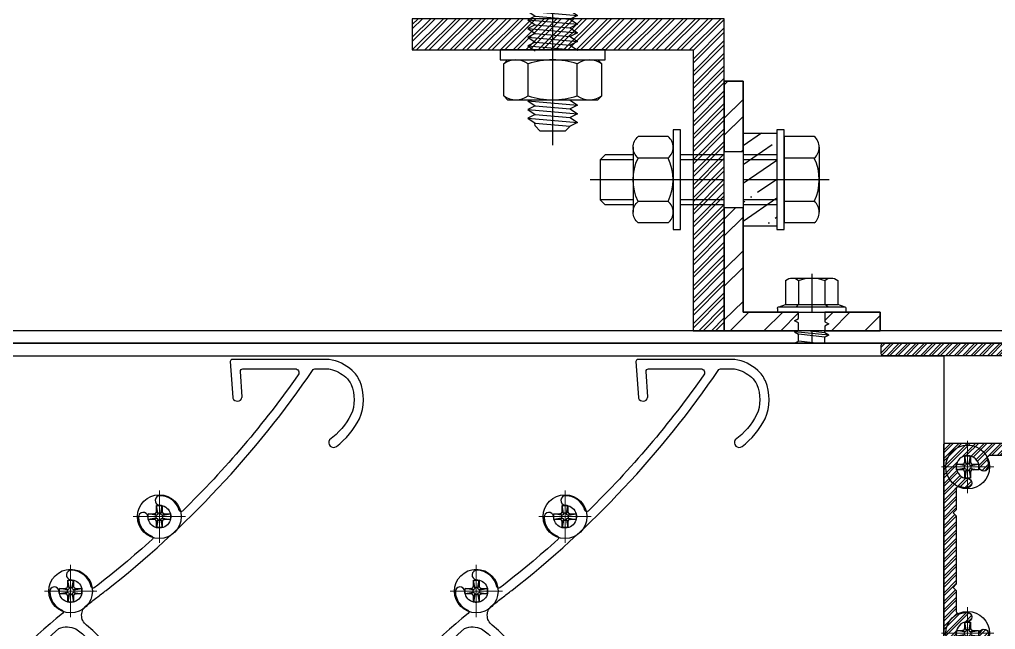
# Model space of a CAD drawing. Header units: millimetres. Extents: x 2519235 to 7246330, y 25937 to 201821.
# Drawn here: x 2752456.1 to 2752612.5, y 133139.3 to 133237.1 of the extents above; entities that cross this region are included whole.
import ezdxf

# ---------------------------------------------------------------- set-up
doc = ezdxf.new("R2010")
doc.units = ezdxf.units.MM
doc.set_wipeout_variables(frame=1)
doc.linetypes.add('CENTER', pattern=[50.800000000000004, 31.75, -6.35, 6.35, -6.35])
doc.linetypes.add('HIDDEN', pattern=[0.375, 0.25, -0.125])
for name, color, linetype in [('000 - STRUCTURE_STEEL_ACCESORIES_MAIN_COLOR_2', 7, 'Continuous'), ('000 - STRUCTURE_STEEL_ACCESORIES_WIPEOUT_', 7, 'Continuous'), ('010 - ASPG_ACCESSORIES_HATCH_', 7, 'Continuous'), ('010 - ASPG_ACCESSORIES_MAIN_COLOR_1', 7, 'Continuous'), ('010 - ASPG_ACCESSORIES_SUB_COLOR_1', 7, 'Continuous'), ('010 - ASPG_ACCESSORIES_SUB_COLOR_2', 7, 'Continuous'), ('010 - ASPG_ACCESSORIES_SYMBOL_', 7, 'Continuous'), ('010 - ASPG_ACCESSORIES_WIPEOUT_', 7, 'Continuous'), ('010 - ASPG_EXTR_MAIN_COLOR_2', 7, 'Continuous'), ('010 - ASPG_FASTERN_DEF_SUB', 7, 'Continuous'), ('010 - ASPG_FASTERN_HIDDEN_', 7, 'Continuous'), ('010 - ASPG_FASTERN_MAIN_COLOR_1', 7, 'Continuous'), ('010 - ASPG_FASTERN_SUB_COLOR_2', 7, 'Continuous'), ('010 - ASPG_FRAMING_CUT_COLOR_4', 7, 'Continuous'), ('010 - ASPG_FRAMING_HATCH_', 7, 'Continuous'), ('010 - ASPG_FRAMING_MAIN_COLOR_2', 7, 'Continuous'), ('010 - ASPG_FRAMING_SUB_COLOR_2', 7, 'Continuous'), ('010 - ASPG_FRAMING_WIPEOUT_', 7, 'Continuous'), ('BOLT & SCREW', 7, 'Continuous')]:
    doc.layers.add(name, color=color, linetype=linetype)
doc.layers.add('12-GRID', color=7, linetype='CENTER', lineweight=13)
pattern_1 = [(45, (68845973.91123614, -106253.6340706302), (-4.041115254481119, 4.041115254481119), []), (45, (68845976.60531414, -106253.6340706302), (-4.041115254481119, 4.041115254481119), [])]

# ---------------------------------------------------------------- blocks, each defined once
blk = doc.blocks.new('*U2952')
at = {"layer": '12-GRID', "color": 7, "linetype": 'CENTER'}
for p, q in [((5.684341886080801e-14, -6.200000000000029), (5.684341886080801e-14, 2.200000000000029)), ((-4.199999999999973, -2), (4.200000000000085, -2))]:
    blk.add_line(p, q, dxfattribs=at)
at = {"layer": 'BOLT & SCREW', "color": 7}
for p, q in [((-0.553537628269381, -1.771128018217196), (-1.767499999999847, -1.558125000000442)), ((-0.4577439635652332, -1.771128018217196), (-0.8837500000000146, -1.558125000000442)), ((-0.2288719817826677, -1.446462371730204), (-0.4418749999998197, -0.2325000000002947)), ((-0.2288719817826677, -1.542256036434869), (-0.4418749999998197, -1.116250000000048)), ((0.2288719817822642, -1.446462371730562), (0.4418749999996946, -0.2324999999999764)), ((0.2288719817822642, -1.542256036434869), (0.4418749999996946, -1.116250000000048)), ((0.4577439635647103, -1.771128018217196), (0.8837499999994917, -1.558125000000442)), ((0.5535376282692559, -1.771128018217196), (1.767500000000001, -1.558125000000124)), ((-0.553537628269381, -2.228871981782805), (-1.767500000000483, -2.441875000000354)), ((-0.4577439635652332, -2.228871981782805), (-0.8837500000000146, -2.441875000000354)), ((-0.2288719817826677, -2.457743963565131), (-0.4418749999998197, -2.883750000000271)), ((-0.2288719817821107, -2.553537628269438), (-0.4418749999998197, -3.767500000000023)), ((0.4418749999996946, -2.883750000000271), (0.2288719817829008, -2.457743963565131)), ((0.2288719817829008, -2.553537628269438), (0.4418749999999732, -3.767500000000023)), ((0.4577439635647103, -2.228871981782805), (0.8837500000001283, -2.441874999999877)), ((0.5535376282692559, -2.228871981782805), (1.767500000000001, -2.441874999999877))]:
    blk.add_line(p, q, dxfattribs=at)
for points in [[(-1.767500000000006, -1.558125000000442), (-0.8837500000001342, -1.558125000000442, 0.4142135623730394), (-0.4418749999998197, -1.116250000000048), (-0.4418749999998197, -0.2325000000002947), (0.4418749999996946, -0.2324999999999764), (0.4418749999996946, -1.116250000000048, 0.4142135623731505), (0.8837500000000089, -1.558125000000442), (1.76750000000012, -1.558125000000124), (1.76750000000012, -2.441874999999877), (0.8837500000000089, -2.441874999999877, 0.414213562373095), (0.4418749999996946, -2.883750000000271), (0.4418749999999732, -3.767500000000023), (-0.4418749999998197, -3.767500000000023), (-0.4418749999998197, -2.883750000000271, 0.4142135623730397), (-0.8837500000001342, -2.441875000000354), (-1.767500000000483, -2.441875000000354)], [(0.2288719817829008, -2.457743963565131, -0.414213562373095), (0.4577439635645909, -2.228871981782805), (0.5535376282692559, -2.228871981782805), (0.5535376282692559, -1.771128018217196), (0.4577439635645909, -1.771128018217196, -0.4142135623730951), (0.228871981782105, -1.542256036434869), (0.228871981782105, -1.446462371730562), (-0.2288719817826677, -1.446462371730204), (-0.2288719817826677, -1.542256036434869, -0.4142135623730951), (-0.4577439635649944, -1.771128018217196), (-0.553537628269381, -1.771128018217196), (-0.553537628269381, -2.228871981782805), (-0.4577439635649944, -2.228871981782805, -0.4142135623730951), (-0.2288719817826677, -2.457743963565131), (-0.2288719817822698, -2.553537628269438), (0.2288719817829008, -2.553537628269438)]]:
    blk.add_lwpolyline(points, format="xyb", close=True, dxfattribs=at)
blk.add_circle((5.684341886080801e-14, -2), 3.5, dxfattribs=at)
blk = doc.blocks.new('000_ASPG_TYP_FILES_20260218-010703_FRAME_EXTR_')
at = {"layer": '010 - ASPG_FRAMING_HATCH_'}
h = blk.add_hatch(dxfattribs=at)
h.set_pattern_fill('ANSI32', scale=0.1, angle=180)
h.set_pattern_definition([(225, (0, 0), (0.6735192090801866, -0.6735192090801868), []), (225, (-0.4490130000000001, 5.498823332255506e-17), (0.6735192090801866, -0.6735192090801868), [])])
edge = h.paths.add_edge_path()
edge.add_line((1.999999996740371, 15.99999999965075), (1.999999996740371, 1.999999999941792))
edge.add_line((1.999999996740371, 1.999999999941792), (39.69999999750871, 1.999999999941792))
edge.add_arc((39.69999999730499, 1.700000000040752), 0.2999999999010399, -3.891028654834372e-08, 89.99999996109239, ccw=False)
edge.add_line((39.99999999720603, 1.699999999837019), (39.99999999720603, 0.2999999996973202))
edge.add_arc((39.69999999750872, 0.2999999996973131), 0.2999999996973131, -90.00000000000142, 1.4210854715202004e-12, ccw=False)
edge.add_line((39.69999999750871, 0), (0.2999999996973202, 0))
edge.add_arc((0.2999999996973273, 0.2999999996973273), 0.2999999996973273, 180.0000000000013, 269.99999999999864, ccw=False)
edge.add_line((0, 0.2999999996973202), (0, 17.69999999989523))
edge.add_arc((0.2999999999301508, 17.70000000012806), 0.2999999999301508, 90.00000004446741, 180.0000000444674, ccw=False)
edge.add_line((0.2999999996973202, 18.00000000005821), (22.5570233851904, 18.00000000005821))
edge.add_arc((22.5570233856712, 18.50000000026317), 0.5000000002049632, 269.9999999449049, 380.2095453190142)
edge.add_arc((26.1699999981368, 19.82999999686102), 3.349999998908497, 182.0637942974167, 200.2095453254992, ccw=False)
edge.add_arc((23.58168000320438, 19.73672835517209), 0.7599999998138507, 2.0637943418387863, 182.0637943418388, ccw=False)
edge.add_arc((26.16999999910358, 19.82999999939922), 1.830000000338361, 182.0637943388468, 447.9362056470717)
edge.add_arc((26.263271644013, 22.41831999551505), 0.7600000000549151, 87.93620564125177, 267.9362056412518, ccw=False)
edge.add_arc((26.16999999863267, 19.8300000075356), 3.349999992334041, 69.79045460402187, 87.9362056313708, ccw=False)
edge.add_arc((27.49999999788272, 23.44297661244421), 0.5000000006038865, 249.7904545688332, 359.9999999442181)
edge.add_line((27.9999999984866, 23.44297661195742), (27.9999999984866, 26.67999999993481))
edge.add_line((27.9999999984866, 26.67999999993481), (28.49999999674037, 27.17999999958556))
edge.add_line((28.49999999674037, 27.17999999958556), (27.9999999984866, 27.67999999970198))
edge.add_line((27.9999999984866, 27.67999999970198), (27.9999999984866, 38.61999999982072))
edge.add_line((27.9999999984866, 38.61999999982072), (28.49999999674037, 39.11999999993714))
edge.add_line((28.49999999674037, 39.11999999993714), (27.9999999984866, 39.62000000005355))
edge.add_line((27.9999999984866, 39.62000000005355), (27.9999999984866, 42.85702338756528))
edge.add_arc((27.49999999787862, 42.85702338707262), 0.5000000006079759, 5.645408219420843e-08, 110.2095454304945)
edge.add_arc((26.16999999884449, 46.46999999186602), 3.349999992147246, 272.0637943651193, 290.20954539329375, ccw=False)
edge.add_arc((26.263271644013, 43.88168000403675), 0.7600000000258301, 92.06379435882718, 272.0637943588272, ccw=False)
edge.add_arc((26.16999999910502, 46.47000000012492), 1.830000000339747, 272.0637943528818, 537.9362056611998)
edge.add_arc((23.58168000320438, 46.56327164435061), 0.7599999998138507, 177.9362056581612, 357.9362056581612, ccw=False)
edge.add_arc((26.16999999825318, 46.47000000263876), 3.349999999025627, 159.7904546748206, 177.9362057022633, ccw=False)
edge.add_arc((22.55702338551316, 47.7999999994954), 0.500000000434755, 339.790454661877, 450.0000000369852)
edge.add_line((22.5570233851904, 48.29999999993015), (0.2999999996973202, 48.29999999993015))
edge.add_arc((0.2999999996973095, 48.59999999962746), 0.2999999996973131, 179.9999999999987, 270.00000000000205, ccw=False)
edge.add_line((0, 48.59999999962747), (0, 59.99999999994179))
edge.add_arc((0.2999999996973202, 59.99999999994179), 0.2999999996973202, 90, 180, ccw=False)
edge.add_line((0.2999999996973202, 60.29999999963911), (4.999999997438863, 60.29999999963911))
edge.add_line((4.999999997438863, 60.29999999963911), (4.999999997438863, 64.99999999959255))
edge.add_arc((5.299999997369017, 64.99999999982538), 0.2999999999301544, 90.0000000444681, 180.0000000444674, ccw=False)
edge.add_line((5.299999997136183, 65.29999999975553), (29.99999999883585, 65.29999999975553))
edge.add_line((29.99999999883585, 65.29999999975553), (29.99999999883585, 63.59999999997672))
edge.add_arc((29.69999999890567, 63.59999999974391), 0.2999999999301721, -89.99999995552861, 4.4463320136856055e-08, ccw=False)
edge.add_line((29.69999999913853, 63.29999999981374), (7.299999997485429, 63.29999999981374))
edge.add_arc((7.29999999771826, 62.99999999988358), 0.2999999999301508, 90.00000004446738, 180.0000000444674)
edge.add_line((6.999999997788109, 62.99999999965075), (6.999999997788109, 58.29999999969732))
edge.add_line((6.999999997788109, 58.29999999969732), (2.300000000162981, 58.29999999969732))
edge.add_arc((2.299999998300336, 57.99999999813735), 0.3000000015599653, 89.99999964426098, 179.999999644261)
edge.add_line((1.999999996740371, 58), (1.999999996740371, 50.60000000003492))
edge.add_arc((2.299999998533172, 50.60000000166475), 0.3000000017928013, 180.000000311273, 270.0000003112706)
edge.add_line((2.300000000162981, 50.29999999987194), (29.69999999913853, 50.29999999987194))
edge.add_arc((29.6999999989348, 49.9999999999709), 0.299999999901047, -3.890897914970992e-08, 89.99999996109108, ccw=False)
edge.add_line((29.99999999883585, 49.99999999976717), (29.99999999883585, 26.67999999993481))
edge.add_line((29.99999999883585, 26.67999999993481), (29.99999999883585, 16.29999999981374))
edge.add_arc((29.6999999989057, 16.2999999995809), 0.2999999999301508, -89.99999995553259, 4.446741286301403e-08, ccw=False)
edge.add_line((29.69999999913853, 15.99999999965075), (1.999999996740371, 15.99999999965075))
at = {"layer": '010 - ASPG_FRAMING_CUT_COLOR_4', "color": 7}
blk.add_lwpolyline([(1.999999996740371, 15.99999999965075), (1.999999996740371, 1.999999999941792), (39.69999999750871, 1.999999999941792, -0.4142135623731089), (39.99999999720603, 1.699999999837019), (39.99999999720603, 0.2999999996973202, -0.4142135623731089), (39.69999999750871, 0), (0.2999999996973202, 0, -0.4142135623730811), (0, 0.2999999996973202), (0, 17.69999999989523, -0.4142135623730951), (0.2999999996973202, 18.00000000005821), (22.5570233851904, 18.00000000005821, 0.5217296884731124), (23.02624112786725, 18.67272727261297, -0.07934163687482358), (22.82217297761235, 19.70935906958766, -1), (24.34118702879641, 19.76409764075652, 2.296345716993233), (26.23590235819574, 21.65881296969019, -1), (26.29064092983026, 23.17782702133991, -0.0793416368716021), (27.32727272447664, 22.9737588702119, 0.5217296884801942), (27.9999999984866, 23.44297661195742), (27.9999999984866, 26.67999999993481), (28.49999999674037, 27.17999999958556), (27.9999999984866, 27.67999999970198), (27.9999999984866, 38.61999999982072), (28.49999999674037, 39.11999999993714), (27.9999999984866, 39.62000000005355), (27.9999999984866, 42.85702338756528, 0.5217296884727316), (27.32727272447664, 43.3262411293108, -0.07934163687522733), (26.29064092983026, 43.122172978241, -1), (26.23590235819574, 44.64118702983251, 2.296345716995783), (24.34118702879641, 46.53590235876618, -1), (22.82217297761235, 46.59064092993503, -0.07934163687201433), (23.02624112786725, 47.62727272690972, 0.5217296884786579), (22.5570233851904, 48.29999999993015), (0.2999999996973202, 48.29999999993015, -0.4142135623731158), (0, 48.59999999962747), (0, 59.99999999994179, -0.414213562373095), (0.2999999996973202, 60.29999999963911), (4.999999997438863, 60.29999999963911), (4.999999997438863, 64.99999999959255, -0.4142135623730879), (5.299999997136183, 65.29999999975553), (29.99999999883585, 65.29999999975553), (29.99999999883585, 63.59999999997672, -0.4142135623730533), (29.69999999913853, 63.29999999981374), (7.299999997485429, 63.29999999981374, 0.4142135623730949), (6.999999997788109, 62.99999999965075), (6.999999997788109, 58.29999999969732), (2.300000000162981, 58.29999999969732, 0.4142135623730948), (1.999999996740371, 58), (1.999999996740371, 50.60000000003492, 0.4142135623730845), (2.300000000162981, 50.29999999987194), (29.69999999913853, 50.29999999987194, -0.4142135623730951), (29.99999999883585, 49.99999999976717), (29.99999999883585, 26.67999999993481), (29.99999999883585, 16.29999999981374, -0.4142135623730951), (29.69999999913853, 15.99999999965075)], format="xyb", close=True, dxfattribs=at)
at = {"color": 7}
for p in [(26.16999999736436, 48.46999999973923), (26.16999999736436, 21.82999999966705)]:
    blk.add_blockref('*U2952', p, dxfattribs=at)
blk = doc.blocks.new('*U2114')
at = {"color": 7}
blk.add_wipeout([(689.9999999999989, 4.000000000482146), (60.00000000297587, 4.000000000000114), (60.00000000297587, 69.30000000000018), (689.9999999999989, 69.30000000048199)], dxfattribs=at).dxf.layer = '010 - ASPG_FRAMING_WIPEOUT_'
at = {"layer": '010 - ASPG_FRAMING_MAIN_COLOR_2', "color": 7}
blk.add_lwpolyline([(660.000000001164, 69.300000000482), (90.00000000181171, 69.3), (90.00000000181171, 6), (660.000000001164, 6.000000000481993)], close=True, dxfattribs=at)
at = {"layer": '010 - ASPG_FRAMING_SUB_COLOR_2', "color": 7}
for points in [[(689.9999999999999, 4.000000000481993), (60.00000000297587, 4), (60.00000000297587, 69.3), (689.9999999999999, 69.300000000482)], [(60.00000000297587, 2.000000000715772), (60.00000000297587, 4), (689.9999999999999, 4.000000000481993), (689.9999999999999, 2.000000001197765)]]:
    blk.add_lwpolyline(points, close=True, dxfattribs=at)
at = {"color": 7, "xscale": -1}
blk.add_blockref('000_ASPG_TYP_FILES_20260218-010703_FRAME_EXTR_', (689.9999999999999, 4.000000000481993), dxfattribs=at)
blk = doc.blocks.new('*U2203')
at = {"layer": '010 - ASPG_EXTR_MAIN_COLOR_2', "color": 7}
for points in [[(390.7846048693173, 25.00194829811281), (392.99301963998, 26.93374890855685, -0.2290212912668875), (395.7006792640314, 26.88725557019407, -0.3817208427142056), (400.2736195935868, 9.069098417513857, 0.9773819303748196)], [(401.6203112956136, 8.407760736340975, 0.3611050424324235), (397.4081621826626, 27.5032756255072, -0.4961260631527202), (397.4429225292988, 30.68812541737626, 0.003188108562510474), (399.0558096300811, 31.9020052741229, -0.00282652430436861), (400.561955856625, 33.06505110456547, 0.07704788012868193), (433.7415275620297, 68.43644483822337, -0.2476739044870795), (433.9891886156984, 68.56714037134716), (435.9840893819928, 68.56714037134716, -0.04413111325910057), (436.4728248161264, 68.5045802022627, -0.1258462906385483), (438.9636769010685, 67.20642238195924, -0.09885145914925667), (439.8173400671221, 66.0338080653286, -0.2058282691334744), (439.7936664214358, 61.20460651114755, -0.1151163694662807), (436.3683241284452, 57.18072180570508, 0.822373071447778), (437.4550462905318, 56.10392398629975, 0.109184526549196), (441.1486009340733, 60.55948756883791, 0.2083234795678962), (441.1894268463366, 66.6402645750035, 0.1005277992320483), (439.9723091390915, 68.3167104217404, 0.1451157280627245), (436.2923091310076, 70.06714037140537), (420.7587749278173, 70.06714037140537, 0.4336592857269459), (420.4594267569482, 69.74737493505873), (420.8413778650574, 63.96271307496991, 0.0820690263538202), (420.8636512933299, 63.867458570266, 0.7206537881255028), (422.3290865048766, 63.97254170033321, 0.07922428198988747), (422.3377835312858, 64.06661670519443), (422.0687732263468, 68.14078645627652, -0.4336592857264138), (422.4679041211493, 68.56714037134716), (430.8611929877661, 68.56714037140537, -0.6073848710044985), (431.3521102210507, 67.62217621317305, -0.04582868044492008), (412.7838222887367, 45.76076047359439, -0.5604921351226578), (412.2875053561293, 45.88571992124835, 0.3178599151680848), (409.2119114198722, 48.23749049518429, 0.9532878111822051), (409.0820726789534, 46.71593409559628, -2.423003988231831), (407.2580695222132, 44.89173717538998, 0.9523147976297285), (405.7363446820527, 44.76348824838115, 0.3008214087947553), (407.8898747372441, 41.75529025435154, -0.5604921351218277), (407.9835184067488, 41.25212405498078, -0.01942473842078824), (398.6239250916988, 33.46052617048318, -0.5525007933269362), (398.1474985848181, 33.63667257978287, 0.3444609008774969), (394.9894988052547, 36.29767865988597, 0.9520149233436535), (394.8615776561201, 34.77593409559395, -2.42318646531747), (393.0375749985687, 32.95193143769339, 0.9520149233867892), (391.5158304339275, 32.82401028884979, 0.2853998218446234), (393.4930240777321, 29.88851448269034, -0.5533776808031501), (393.5629085102119, 29.38496566247832, 0.03067395406819984), (378.4630128806457, 15.05729964548428, 0.4171002255848137)], [(455.7846048693173, 25.00194829810029), (457.99301963998, 26.93374890854433, -0.2290212912668875), (460.7006792640314, 26.88725557018155, -0.3817208427142056), (465.2736195935868, 9.069098417501337, 0.9773819303748196)], [(466.6203112956136, 8.407760736328456, 0.3611050424324235), (462.4081621826626, 27.50327562549468, -0.4961260631527202), (462.4429225292988, 30.68812541736374, 0.003188108562510474), (464.0558096300811, 31.90200527411038, -0.00282652430436861), (465.561955856625, 33.06505110455295, 0.07704788012868193), (498.7415275620297, 68.43644483821085, -0.2476739044870795), (498.9891886156984, 68.56714037133465), (500.9840893819928, 68.56714037133465, -0.04413111325910057), (501.4728248161264, 68.50458020225018, -0.1258462906385483), (503.9636769010685, 67.20642238194672, -0.09885145914925667), (504.8173400671221, 66.03380806531608, -0.2058282691334744), (504.7936664214358, 61.20460651113503, -0.1151163694662807), (501.3683241284452, 57.18072180569256, 0.822373071447778), (502.4550462905318, 56.10392398628723, 0.109184526549196), (506.1486009340733, 60.55948756882539, 0.2083234795678962), (506.1894268463366, 66.64026457499098, 0.1005277992320483), (504.9723091390915, 68.31671042172788, 0.1451157280627245), (501.2923091310076, 70.06714037139285), (485.7587749278173, 70.06714037139285, 0.4336592857269459), (485.4594267569482, 69.74737493504621), (485.8413778650574, 63.96271307495739, 0.0820690263538202), (485.8636512933299, 63.86745857025348, 0.7206537881255028), (487.3290865048766, 63.97254170032069, 0.07922428198988747), (487.3377835312858, 64.06661670518191), (487.0687732263468, 68.140786456264, -0.4336592857264138), (487.4679041211493, 68.56714037133465), (495.8611929877661, 68.56714037139285, -0.6073848710044985), (496.3521102210507, 67.62217621316053, -0.04582868044492008), (477.7838222887367, 45.76076047358187, -0.5604921351226578), (477.2875053561293, 45.88571992123583, 0.3178599151680848), (474.2119114198722, 48.23749049517177, 0.9532878111822051), (474.0820726789534, 46.71593409558376, -2.423003988231831), (472.2580695222132, 44.89173717537746, 0.9523147976297285), (470.7363446820527, 44.76348824836863, 0.3008214087947553), (472.8898747372441, 41.75529025433902, -0.5604921351218277), (472.9835184067488, 41.25212405496826, -0.01942473842078824), (463.6239250916988, 33.46052617047066, -0.5525007933269362), (463.1474985848181, 33.63667257977035, 0.3444609008774969), (459.9894988052547, 36.29767865987345, 0.9520149233436535), (459.8615776561201, 34.77593409558143, -2.42318646531747), (458.0375749985687, 32.95193143768087, 0.9520149233867892), (456.5158304339275, 32.82401028883727, 0.2853998218446234), (458.4930240777321, 29.88851448267782, -0.5533776808031501), (458.5629085102119, 29.3849656624658, 0.03067395406819984), (443.4630128806457, 15.05729964547176, 0.4171002255848137)]]:
    blk.add_lwpolyline(points, format="xyb", dxfattribs=at)
at = {"color": 7, "rotation": 179.999999999989}
for p in [(409.0868637450039, 42.88714037135415), (474.0868637450039, 42.88714037134163), (394.8663687226363, 30.94714037135182), (459.8663687226363, 30.9471403713393)]:
    blk.add_blockref('*U2952', p, dxfattribs=at)
blk = doc.blocks.new('W-1-PP17-ENT1_REV02_20260416-153151_PP17_ENT1_ASPG_MAIN_UPPL')
at = {"color": 7, "xscale": -0.9999999999999998, "rotation": 179.9999999999999}
blk.add_blockref('*U2114', (17400, -16672.99999999907), dxfattribs=at)
at = {"color": 7}
blk.add_blockref('*U2203', (17525.23303785734, -16749.66696214402), dxfattribs=at)
blk = doc.blocks.new('*U3382')
at = {"layer": '010 - ASPG_ACCESSORIES_SUB_COLOR_2', "color": 7}
for p, q in [((-2.084999999999127, -1.547816335794778), (-2.084999999999127, 0)), ((2.084999999999013, -1.047816335789321), (2.084999999999127, 0)), ((-2.729999999999563, -1.899999999995998), (2.729999999999563, -1.399999999995998)), ((-2.729999999999563, -1.899999999995998), (-2.084999999999127, -1.547816335789321)), ((-2.084999999999127, -1.547816335789321), (2.084999999999127, -1.047816335789321)), ((2.729999999999563, -1.399999999995998), (2.084999999999127, -1.047816335789321)), ((2.729999999999563, -1.399999999995998), (2.084999999999127, -1.752183664200857)), ((-2.729999999999563, -1.899999999995998), (-2.084999999999127, -2.252183664200857)), ((-2.084999999999127, -2.252183664200857), (2.084999999999127, -1.752183664200857)), ((-2.084999999999013, -3.347816335790412), (-2.084999999999127, -2.252183664206314)), ((-2.084999999999127, -3.347816335790412), (2.084999999999127, -2.847816335790412)), ((2.084999999999013, -2.847816335790412), (2.0849999999989, -1.752183664201084)), ((2.729999999999563, -3.19999999999709), (2.084999999999127, -2.847816335790412)), ((-2.729999999999563, -3.69999999999709), (2.729999999999563, -3.19999999999709)), ((-2.729999999999563, -3.69999999999709), (-2.084999999999127, -3.347816335790412)), ((-2.729999999999563, -3.69999999999709), (-2.084999999999127, -4.052183664201948)), ((-2.084999999999127, -4.052183664201948), (2.084999999999127, -3.552183664201948)), ((-2.0849999999989, -5.147816335791504), (-2.084999999999013, -4.052183664201948)), ((-2.084999999999127, -5.147816335791504), (2.084999999999127, -4.647816335791504)), ((-2.084999999999127, -5.147816335791504), (2.084999999999127, -4.647816335791504)), ((2.729999999999563, -3.19999999999709), (2.084999999999127, -3.552183664201948)), ((2.084999999999241, -4.647816335791504), (2.084999999999241, -3.552183664201948)), ((2.729999999999563, -4.999999999998181), (2.084999999999127, -4.647816335791504)), ((2.729999999999563, -4.999999999998181), (2.084999999999127, -4.647816335791504)), ((-2.729999999999563, -5.499999999998181), (2.729999999999563, -4.999999999998181)), ((-2.729999999999563, -5.499999999998181), (2.729999999999563, -4.999999999998181)), ((-2.729999999999563, -5.499999999998181), (-2.084999999999127, -5.147816335791504)), ((-2.729999999999563, -5.499999999998181), (-2.084999999999127, -5.147816335791504)), ((-2.729999999999563, -5.499999999998181), (-2.084999999999127, -5.852183664203039)), ((-2.729999999999563, -5.499999999998181), (-2.084999999999127, -5.852183664203039)), ((-2.084999999999127, -5.852183664203039), (2.084999999999127, -5.352183664203039)), ((-2.084999999999127, -5.852183664203039), (2.084999999999127, -5.352183664203039)), ((-2.084999999999127, -6.947816335792595), (-2.0849999999989, -5.852183664203039)), ((-2.084999999999127, -6.947816335792595), (-2.084999999999127, -5.852183664203039)), ((2.729999999999563, -4.999999999998181), (2.084999999999127, -5.352183664203039)), ((2.729999999999563, -4.999999999998181), (2.084999999999127, -5.352183664203039)), ((2.084999999999127, -6.447816335792595), (2.084999999999127, -5.352183664203039)), ((2.084999999999127, -6.447816335792595), (2.084999999999241, -5.352183664203039)), ((-2.729999999999563, -7.299999999999272), (2.729999999999563, -6.799999999999272)), ((-2.729999999999563, -7.299999999999272), (-2.084999999999127, -6.947816335792595)), ((-2.729999999999563, -7.299999999999272), (-2.084999999999127, -7.652183664204131)), ((-2.084999999999127, -6.947816335792595), (2.084999999999127, -6.447816335792595)), ((-2.084999999999127, -7.652183664204131), (2.084999999999127, -7.152183664204131)), ((-2.084999999999127, -8.747816335793686), (-2.084999999999127, -7.652183664204131)), ((2.729999999999563, -6.799999999999272), (2.084999999999127, -6.447816335792595)), ((2.729999999999563, -6.799999999999272), (2.084999999999127, -7.152183664204131)), ((2.084999999999127, -8.247816335793686), (2.084999999999127, -7.152183664204131)), ((-2.729999999999563, -9.099999999998545), (-2.084999999999127, -8.747816335793686)), ((-2.729999999999563, -9.099999999998545), (-1.568355612604137, -8.982641209644498)), ((-2.729999999999563, -9.099999999998545), (-2.084999999999127, -9.452183664205222)), ((-2.084999999999127, -8.747816335793686), (-1.064489079482883, -8.605286877620529)), ((0.4333070988686814, -8.43729858455481), (2.084999999999127, -8.247816335793686)), ((0.7141825614198751, -8.775605983184505), (2.729999999999563, -8.599999999998545)), ((0.7141825614198751, -9.102437496409038), (2.084999999999127, -8.952183664205222)), ((2.729999999999563, -8.599999999998545), (2.084999999999127, -8.247816335793686)), ((2.729999999999563, -8.599999999998545), (2.084999999999127, -8.952183664205222)), ((2.084999999999127, -10.04781633579296), (2.084999999999127, -8.952183664205222)), ((-2.729999999999563, -10.89999999999964), (-2.084999999999127, -10.54781633579296)), ((-2.729999999999563, -10.89999999999964), (-1.844567201240352, -10.81054635710279)), ((-2.729999999999563, -10.89999999999964), (-2.084999999999127, -11.25218366420449)), ((-2.084999999999127, -9.452183664205222), (-1.629698446698967, -9.388594061787444)), ((-2.084999999999127, -10.54781633579296), (-2.084999999999127, -9.452183664205222)), ((-2.084999999999127, -10.54781633579296), (-1.798826981090315, -10.50784803706301)), ((0.7141825614198751, -10.20507654483481), (2.084999999999127, -10.04781633579296)), ((0.7141825614198751, -10.57560598318378), (2.729999999999563, -10.39999999999964)), ((0.7141825614198751, -10.90243749640831), (2.084999999999127, -10.75218366420449)), ((2.729999999999563, -10.39999999999964), (2.084999999999127, -10.04781633579296)), ((2.729999999999563, -10.39999999999964), (2.084999999999127, -10.75218366420449)), ((2.084999999999127, -10.75218366420449), (2.084999999999127, -15.59999999999854)), ((-2.084999999999127, -11.25218366420449), (-1.907557413303948, -11.22740118002912)), ((-2.084999999999127, -12.40167565273805), (-2.084999999999127, -11.25218366420449)), ((-2.084999999999127, -12.40167565273805), (-2.084999999999127, -15.59999999999854)), ((0, -17.19999999999891), (-2.084999999999127, -15.59999999999854)), ((0, -17.19999999999891), (2.084999999999127, -15.59999999999854))]:
    blk.add_line(p, q, dxfattribs=at)
blk.add_lwpolyline([(0, -17.19999999999891), (0.7141825614198751, -11.45704931750151), (0.7141825614198751, -8.736688384093213, 0.4176573264866609), (0.4106596181591158, -8.436709070021607, 0.07099332720072511), (-1.529698998669119, -8.726820576112004), (-2.084999999999127, -12.40167565273805)], format="xyb", dxfattribs=at)
at = {"layer": '010 - ASPG_ACCESSORIES_SYMBOL_', "color": 7, "linetype": 'CENTER'}
blk.add_line((0, 6.142561988594025), (0, -18.19999999999891), dxfattribs=at)
at = {"layer": '010 - ASPG_FASTERN_MAIN_COLOR_1', "color": 7}
for p, q in [((-4.170000000000073, 5.049999999999272), (-4.170000000000073, 1.200000000000728)), ((3.127500000000509, 5.450000000000728), (-3.127500000000509, 5.450000000000728)), ((-2.084999999999127, 5.049999999999272), (-2.084999999999127, 1.200000000000728)), ((2.084999999999127, 5.049999999999272), (2.084999999999127, 1.200000000000728)), ((4.170000000000073, 5.049999999999272), (4.170000000000073, 1.200000000000728)), ((-5.5, 0.5499999999992724), (-5.5, 0)), ((5.5, 0), (-5.5, 0)), ((-5.200000000000728, 0.8500000000003638), (-4.170000000000073, 1.200000000000728)), ((5.200000000000728, 0.8500000000003638), (-5.200000000000728, 0.8500000000003638)), ((4.170000000000073, 1.200000000000728), (-4.170000000000073, 1.200000000000728)), ((-2.57630675031578, 0.8500000000003638), (-2.084999999999127, 1.200000000000728)), ((2.44630675031658, 0.8500000000003638), (2.084999999999127, 1.200000000000728)), ((5.200000000000728, 0.8500000000003638), (4.170000000000073, 1.200000000000728)), ((5.5, 0.5499999999992724), (5.5, 0))]:
    blk.add_line(p, q, dxfattribs=at)
for centre, radius, start, end in [((-3.127500000000509, 3.891492187500262), 1.55850781249987, 48.01707852331997, 131.98292147668), ((0, -0.1840312499989523), 5.634031249999114, 68.2799117114248, 111.7200882885752), ((3.127500000000509, 3.891492187500262), 1.558507812499965, 48.01707852331997, 131.98292147668), ((-5.200000000000728, 0.5499999999992724), 0.3, 90, 180), ((5.200000000000728, 0.5499999999992724), 0.3, 0, 90)]:
    blk.add_arc(centre, radius, start, end, dxfattribs=at)
blk = doc.blocks.new('G$C7D677D58')
at = {"layer": '010 - ASPG_FASTERN_MAIN_COLOR_1'}
h = blk.add_hatch(dxfattribs=at)
h.set_pattern_fill('ANSI35', scale=0.02, angle=280.6768409131589, style=0)
h.set_pattern_definition([(145.6768409131589, (67.45353497568851, -13.09426057516771), (0.00281929956869494, 0.00412935224241727), []), (145.6768409131589, (67.45006064978782, -13.09491560150343), (0.00281929956869494, 0.00412935224241727), [0.006249999999999968, -0.001249999999999992, 0, -0.001249999999999992])])
h.paths.add_polyline_path([(0.02989179726182556, 0.01545000000078289), (0.02447319464567954, 0.01545000000078289), (0.02447319464567954, 0.0005500000004303729), (0.02989179726182556, 0.0005500000004303729)])
at = {"layer": '010 - ASPG_FASTERN_DEF_SUB', "color": 7, "ltscale": 0.1}
blk.add_line((0.03829179726176335, 0.007999999999924512), (0, 0.007999999999924512, -2.806346833239134e-06), dxfattribs=at)
at = {"layer": '010 - ASPG_FASTERN_MAIN_COLOR_1', "color": 7}
for p, q in [((0.01327319464712673, 0, -2.806346833239134e-06), (0.01327319464712673, 0.01599999999996271, -2.806346833239134e-06)), ((0.01327319464712673, 0.01599999999996271, -2.806346833239134e-06), (0.01447319464705288, 0.01599999999996271, -2.806346833239134e-06)), ((0.01447319464705288, 0.01599999999996271, -2.806346833239134e-06), (0.01447319464705288, 0, -2.806346833239134e-06)), ((0.02989179726182556, 0), (0.02989179726182556, 0.01599999999996271)), ((0.02989179726182556, 0.01599999999996271), (0.03109179726175171, 0.01599999999996271)), ((0.03109179726175171, 0.01599999999996271), (0.03109179726175171, 0)), ((0.01247319464710017, 0.01492820323028354, -2.806346833239134e-06), (0.007673194646940829, 0.01492820323028354, -2.806346833239134e-06)), ((0.03109179726175171, 0.001071796769679167), (0.03109179726175171, 0.01492820323028354)), ((0.03589179726191105, 0.01492820323028354), (0.03109179726175171, 0.01492820323028354)), ((0.006873194647141645, 0.002803847577297347, -2.806346833239134e-06), (0.006873194647141645, 0.01319615242266536, -2.806346833239134e-06)), ((0.01327319464712673, 0.002803847577297347, -2.806346833239134e-06), (0.01327319464712673, 0.01319615242266536, -2.806346833239134e-06)), ((0.03669179726193761, 0.002803847577297347), (0.03669179726193761, 0.01319615242266536)), ((0.002400000000079672, 0.01199999999994361, -2.806346833239134e-06), (0.001600000000053114, 0.01119999999991705, -2.806346833239134e-06)), ((0.001600000000053114, 0.00479999999993197, -2.806346833239134e-06), (0.001600000000053114, 0.01119999999991705, -2.806346833239134e-06)), ((0.006873194647141645, 0.01119999999991705, -2.806346833239134e-06), (0.001600000000053114, 0.01119999999991705, -2.806346833239134e-06)), ((0.006873194647141645, 0.01199999999994361, -2.806346833239134e-06), (0.002400000000079672, 0.01199999999994361, -2.806346833239134e-06)), ((0.01247319464710017, 0.01146410161504718, -2.806346833239134e-06), (0.007673194646940829, 0.01146410161504718, -2.806346833239134e-06)), ((0.03589179726191105, 0.01146410161504718), (0.03109179726175171, 0.01146410161504718)), ((0.006873194647141645, 0.00479999999993197, -2.806346833239134e-06), (0.001600000000053114, 0.00479999999993197, -2.806346833239134e-06)), ((0.002400000000079672, 0.003999999999905413, -2.806346833239134e-06), (0.001600000000053114, 0.00479999999993197, -2.806346833239134e-06)), ((0.006873194647141645, 0.003999999999905413, -2.806346833239134e-06), (0.002400000000079672, 0.003999999999905413, -2.806346833239134e-06)), ((0.01247319464710017, 0.00453589838480184, -2.806346833239134e-06), (0.007673194646940829, 0.00453589838480184, -2.806346833239134e-06)), ((0.03589179726191105, 0.00453589838480184), (0.03109179726175171, 0.00453589838480184)), ((0.01247319464710017, 0.001071796769679167, -2.806346833239134e-06), (0.007673194646940829, 0.001071796769679167, -2.806346833239134e-06)), ((0.01447319464705288, 0, -2.806346833239134e-06), (0.01327319464712673, 0, -2.806346833239134e-06)), ((0.03109179726175171, 0), (0.02989179726182556, 0)), ((0.03589179726191105, 0.001071796769679167), (0.03109179726175171, 0.001071796769679167))]:
    blk.add_line(p, q, dxfattribs=at)
at = {"layer": '010 - ASPG_FASTERN_MAIN_COLOR_1', "color": 7, "elevation": -2.806346833239134e-06}
for points in [[(0.007673194646940829, 0.01492820323028354, 0.4618802153516978), (0.007673194646940829, 0.01146410161504718, 0.2309401076757868), (0.007673194646940829, 0.00453589838480184, 0.461880215351701), (0.007673194646940829, 0.001071796769679167)], [(0.01247319464710017, 0.01492820323028354, -0.4618802153516978), (0.01247319464710017, 0.01146410161504718, -0.2309401076757868), (0.01247319464710017, 0.00453589838480184, -0.461880215351701), (0.01247319464710017, 0.001071796769679167)], [(0.03589179726191105, 0.01492820323028354, -0.4618802153516978), (0.03589179726191105, 0.01146410161504718, -0.2309401076757868), (0.03589179726191105, 0.00453589838480184, -0.4618802153517009), (0.03589179726191105, 0.001071796769679167)]]:
    blk.add_lwpolyline(points, format="xyb", dxfattribs=at)
at = {"layer": '010 - ASPG_FASTERN_MAIN_COLOR_1', "color": 7}
blk.add_lwpolyline([(0.02989179726182556, 0.01545000000078289), (0.02447319464567954, 0.01545000000078289), (0.02447319464567954, 0.0005500000004303729), (0.02989179726182556, 0.0005500000004303729)], close=True, dxfattribs=at)
at = {"layer": '010 - ASPG_FASTERN_SUB_COLOR_2', "color": 7, "linetype": 'HIDDEN'}
for p, q in [((0.02989179726182556, 0.01199999999994361), (0.01447319464705288, 0.01199999999994361, -2.806346833239134e-06)), ((0.02989179726182556, 0.01119999999991705), (0.01447319464705288, 0.01119999999991705, -2.806346833239134e-06)), ((0.02989179726182556, 0.00479999999993197), (0.01447319464705288, 0.00479999999993197, -2.806346833239134e-06)), ((0.02989179726182556, 0.003999999999905413), (0.01447319464705288, 0.003999999999905413, -2.806346833239134e-06))]:
    blk.add_line(p, q, dxfattribs=at)
blk = doc.blocks.new('010 - ASPG_ACCESSORIES_BRACKET_FOR_FRAME_TYPE-1_CUT-VIEW')
at = {"color": 7}
blk.add_wipeout([(4.656612873077393e-10, 25.00000000008731), (4.656612873077393e-10, 1.8189894035458565e-12), (40, 1.8189894035458565e-12), (40, 3.000000000153044), (3.0000000003213074, 3.000000000153044), (3.0000000003213074, 25.00000000008731)], dxfattribs=at).dxf.layer = '010 - ASPG_ACCESSORIES_WIPEOUT_'
at = {"layer": '010 - ASPG_ACCESSORIES_HATCH_'}
h = blk.add_hatch(dxfattribs=at)
h.set_pattern_fill('ANSI32', scale=0.03)
h.set_pattern_definition(pattern_1)
h.paths.add_polyline_path([(1.452183664310724, 16.08500000019558), (1.100000000093132, 16.73000000005413), (0.7478163363412023, 16.08500000019558), (4.656612873077393e-10, 16.08500000019558), (4.656612873077393e-10, 25.00000000008731), (3.000000000465661, 25.00000000008731), (2.9848025678657, 16.08500000019558)])
h = blk.add_hatch(dxfattribs=at)
h.set_pattern_fill('ANSI32', scale=0.03)
h.set_pattern_definition(pattern_1)
h.paths.add_polyline_path([(4.656612873077393e-10, 0), (4.656612873077393e-10, 11.78062006374239), (0.1825785292312503, 11.91500000003725), (1.247816335875541, 11.91500000003725), (1.600000000558794, 11.27000000019325), (1.952183664776385, 11.91500000003725), (3.000000000465661, 11.9150000000518), (3.000000000465661, 3.000000000160071), (19.70000000018626, 3.000000000043656), (19.70000000018626, 1.164153218269348e-10)])
h = blk.add_hatch(dxfattribs=at)
h.set_pattern_fill('ANSI32', scale=0.03)
h.set_pattern_definition(pattern_1)
h.paths.add_polyline_path([(28.70000000018626, 1.164153218269348e-10), (28.70000000018626, 3.000000000043656), (40, 3.000000000160071), (40, 0)])
at = {"layer": '010 - ASPG_ACCESSORIES_MAIN_COLOR_1', "color": 7}
blk.add_lwpolyline([(4.656612873077393e-10, 25.00000000008731), (4.656612873077393e-10, 0), (40, 0), (40, 3.000000000160071), (3.000000000465661, 3.000000000160071), (3.000000000465661, 25.00000000008731)], close=True, dxfattribs=at)
at = {"layer": '010 - ASPG_ACCESSORIES_SUB_COLOR_1', "color": 7}
for points in [[(1.452183664310724, 16.08500000019558), (1.100000000093132, 16.73000000005413), (0.7478163363412023, 16.08500000019558), (4.656612873077393e-10, 16.08500000019558), (4.656612873077393e-10, 25.00000000008731), (3.000000000465661, 25.00000000008731), (2.9848025678657, 16.08500000019558)], [(4.656612873077393e-10, 0), (4.656612873077393e-10, 11.78062006374239), (0.1825785292312503, 11.91500000003725), (1.247816335875541, 11.91500000003725), (1.600000000558794, 11.27000000019325), (1.952183664776385, 11.91500000003725), (3.000000000465661, 11.9150000000518), (3.000000000465661, 3.000000000160071), (19.70000000018626, 3.000000000043656), (19.70000000018626, 1.164153218269348e-10)], [(28.70000000018626, 1.164153218269348e-10), (28.70000000018626, 3.000000000043656), (40, 3.000000000160071), (40, 0)]]:
    blk.add_lwpolyline(points, close=True, dxfattribs=at)
blk = doc.blocks.new('000_ASPG_TYP_FILES_EXPANSION_BOLT_1')
at = {"layer": '010 - ASPG_FASTERN_HIDDEN_', "color": 7, "linetype": 'CENTER'}
blk.add_line((-15.26864065614063, 9.349345953436885e-16), (74.85623900254723, -4.583622674533936e-15), dxfattribs=at)
at = {"layer": '010 - ASPG_FASTERN_MAIN_COLOR_1', "color": 7}
for p, q in [((-8.000000000029104, 7.211963661015035), (-7.359999999956925, 7.851963660985349)), ((-7.359999999956925, 7.851963660985349), (-2.24000000001979, 7.851963660985348)), ((-1.600000000034924, 7.211963661015034), (-2.24000000001979, 7.851963660985348)), ((-8.000000000029104, 7.211963661015035), (-8.000000000029104, -7.211963661000481)), ((-1.600000000034924, 7.211963661015034), (-1.600000000034925, -7.211963661000482)), ((-7.359999999956926, 3.925981830441743), (-2.24000000001979, 3.925981830441742)), ((-7.359999999956926, -3.92598183042719), (-2.240000000019791, -3.92598183042719)), ((-7.359999999956927, -7.851963660985347), (-8.000000000029104, -7.211963661000481)), ((-2.240000000019791, -7.851963660985348), (-1.600000000034925, -7.211963661000482)), ((-7.359999999956927, -7.851963660985347), (-2.240000000019791, -7.851963660985348))]:
    blk.add_line(p, q, dxfattribs=at)
blk.add_lwpolyline([(-1.600000000034925, -8.400000000052387), (-5.143516556450961e-16, -8.400000000052387), (5.143516556450961e-16, 8.400000000052387), (-1.600000000034924, 8.400000000052387)], close=True, dxfattribs=at)
for centre, radius, start, end in [((-4.66958333333605, 5.888972745771753), 3.330416666666676, 143.8846352637614, 216.115364737895), ((-4.930416666640667, 5.888972745771753), 3.330416666666676, 323.884635262105, 36.11536473623859), ((4.361666666693054, -2.670750561156677e-16), 12.36166666666667, 161.4825631773627, 198.5174368226373), ((-13.96166666666977, 8.549055197049716e-16), 12.36166666666667, 341.4825631773626, 18.51743682263733), ((-4.66958333333605, -5.888972745771753), 3.330416666666676, 143.884635262105, 216.1153647362386), ((-4.930416666640667, -5.888972745771753), 3.330416666666676, 323.8846352637614, 36.11536473789496)]:
    blk.add_arc(centre, radius, start, end, dxfattribs=at)
at = {"layer": '010 - ASPG_FASTERN_SUB_COLOR_2', "color": 7}
for p, q in [((-10.9215796769422, 4.000000000014553), (-11.72089587236405, 2.799999999973807)), ((-10.9215796769422, 4.000000000014553), (-11.61439999999129, -4.000000000014551)), ((-10.33270272545633, 2.799999999973807), (-10.9215796769422, 4.000000000014553)), ((-9.535979677020805, 4.000000000014553), (-10.33270272545633, 2.799999999973807)), ((-9.535979677020805, 4.000000000014553), (-10.22880000004079, -4.000000000014551)), ((-8.947102725418517, 2.799999999973807), (-9.535979677020805, 4.000000000014553)), ((-8.150379676982993, 4.000000000014553), (-8.947102725418517, 2.799999999973807)), ((-8.150379676982993, 4.000000000014553), (-8.84320000000298, -4.000000000014551)), ((0.6632203230692542, 4.000000000014552), (-0.1335027254826853, 2.799999999973807)), ((0.6632203230692542, 4.000000000014552), (-0.02959999995073328, -4.000000000014552)), ((1.25209727458423, 2.799999999973807), (0.6632203230692542, 4.000000000014552)), ((2.048820323019755, 4.000000000014552), (1.25209727458423, 2.799999999973807)), ((2.048820323019755, 4.000000000014552), (1.355999999999767, -4.000000000014552)), ((2.637697274622042, 2.799999999973807), (2.048820323019755, 4.000000000014552)), ((3.434420323057566, 4.000000000014552), (2.637697274622042, 2.799999999973807)), ((3.434420323057566, 4.000000000014552), (2.741600000037578, -4.000000000014552)), ((4.023297274572542, 2.799999999973806), (3.434420323057566, 4.000000000014552)), ((4.820020323008066, 4.000000000014552), (4.023297274572542, 2.799999999973806)), ((4.820020323008066, 4.000000000014552), (4.127199999988079, -4.000000000014552)), ((5.408897274610354, 2.799999999973806), (4.820020323008066, 4.000000000014552)), ((6.205620323045878, 4.000000000014552), (5.408897274610354, 2.799999999973806)), ((6.205620323045878, 4.000000000014552), (5.512800000025891, -4.000000000014552)), ((6.79449727453175, 2.799999999973806), (6.205620323045878, 4.000000000014552)), ((7.591220322996378, 4.000000000014551), (6.79449727453175, 2.799999999973806)), ((7.591220322996378, 4.000000000014551), (6.898399999947287, -4.000000000014552)), ((8.180097274598666, 2.799999999973806), (7.591220322996378, 4.000000000014551)), ((8.97682032303419, 4.000000000014551), (8.180097274598666, 2.799999999973806)), ((8.97682032303419, 4.000000000014551), (8.284000000014203, -4.000000000014553)), ((9.565697274520062, 2.799999999973806), (8.97682032303419, 4.000000000014551)), ((10.362420323072, 4.000000000014551), (9.565697274520062, 2.799999999973806)), ((10.362420323072, 4.000000000014551), (9.669600000052014, -4.000000000014553)), ((10.95129727458698, 2.799999999973806), (10.362420323072, 4.000000000014551)), ((11.7480203230225, 4.000000000014551), (10.95129727458698, 2.799999999973806)), ((11.7480203230225, 4.000000000014551), (11.05520000000251, -4.000000000014553)), ((12.33689727462479, 2.799999999973806), (11.7480203230225, 4.000000000014551)), ((13.13362032306031, 4.000000000014551), (12.33689727462479, 2.799999999973806)), ((13.13362032306031, 4.000000000014551), (12.44080000004033, -4.000000000014553)), ((13.13362032306031, 4.000000000014551), (47.5000000000291, 4.000000000014549)), ((47.5000000000291, 3.000000000043653), (47.5000000000291, 4.000000000014549)), ((50.50000000005821, 4.000000000014549), (60.29349832783919, 4.565945234964598)), ((50.50000000005821, 1.999999999956341), (50.50000000005821, 4.000000000014549)), ((60.29349832783919, 4.565945234964598), (60.29349832783919, -1.068101395154376)), ((67.5, 4.000000000014547), (60.29349832783919, 3.279349832839213)), ((67.5, -4.000000000014556), (67.5, 4.000000000014547)), ((-13.0000000000291, 1.999999999956345), (-12.16536610751064, 2.78428793490457)), ((-13.0000000000291, -1.999999999956343), (-13.0000000000291, 1.999999999956345)), ((-11.72089587236405, 2.799999999973807), (-12.20587009846349, -2.799999999973806)), ((-12.16536610751064, 2.78428793490457), (-11.71493255696259, 2.844075092638378)), ((-10.33270272545633, 2.799999999973807), (-10.81767695155577, -2.799999999973806)), ((-8.947102725418517, 2.799999999973807), (-9.432076951488853, -2.799999999973806)), ((1.25209727458423, 2.799999999973807), (0.7671230484847908, -2.799999999973807)), ((2.637697274622042, 2.799999999973807), (2.152723048435291, -2.799999999973807)), ((4.023297274572542, 2.799999999973806), (3.538323048473103, -2.799999999973807)), ((5.408897274610354, 2.799999999973806), (4.923923048423603, -2.799999999973807)), ((6.79449727453175, 2.799999999973806), (6.309523048461415, -2.799999999973807)), ((8.180097274598666, 2.799999999973806), (7.695123048499227, -2.799999999973807)), ((9.565697274520062, 2.799999999973806), (9.080723048449727, -2.799999999973807)), ((10.95129727458698, 2.799999999973806), (10.46632304848754, -2.799999999973807)), ((12.33689727462479, 2.799999999973806), (11.85192304843804, -2.799999999973807)), ((50.50000000005821, 3.000000000043653), (47.5000000000291, 3.000000000043653)), ((50.50000000005821, 1.999999999956341), (51.5000000000291, 1.999999999956341)), ((56.22075922007207, 1.999999999956341), (57.5, 1.999999999956341)), ((50.50000000005821, -4.000000000014555), (50.50000000005821, 1.04255772453325)), ((50.65813716000412, 1.193949539578167), (51.02902187901782, 1.193949539578167)), ((52.02902187898871, 0.1939495396072712), (52.02902187898871, -0.7475786201248443)), ((52.5, 0.999999999970893), (52.5, -3.214697847761802e-15)), ((54.72792407794623, -0.3162277660012511), (55.27207592205377, 1.316227765986693)), ((55.03590488355258, -1.104050547830415), (55.74926603140193, 0.7656552351108951)), ((56.68357206514338, 1.409183307376221), (57.11225793708581, 1.409183307376221)), ((58.11087046129978, 0.4618428399699006), (58.17742339696269, -0.8002381526894204)), ((58.5, 0.9999999999708926), (58.5, -0.03725061344448835)), ((53.5, -0.9999999999708995), (53.77924077992793, -0.9999999999708995)), ((59.4620560821204, -1.036530483703249), (60.29349832783919, -1.068101395154376)), ((-13.0000000000291, -1.999999999956343), (-12.16536610751064, -2.835704890574561)), ((-11.61439999999129, -4.000000000014551), (-12.20587009846349, -2.799999999973806)), ((-10.81767695155577, -2.799999999973806), (-11.61439999999129, -4.000000000014551)), ((-10.22880000004079, -4.000000000014551), (-10.81767695155577, -2.799999999973806)), ((-9.432076951488853, -2.799999999973806), (-10.22880000004079, -4.000000000014551)), ((-8.84320000000298, -4.000000000014551), (-9.432076951488853, -2.799999999973806)), ((-8.046476951567456, -2.799999999973806), (-8.84320000000298, -4.000000000014551)), ((0.7671230484847908, -2.799999999973807), (-0.02959999995073328, -4.000000000014552)), ((1.355999999999767, -4.000000000014552), (0.7671230484847908, -2.799999999973807)), ((2.152723048435291, -2.799999999973807), (1.355999999999767, -4.000000000014552)), ((2.741600000037578, -4.000000000014552), (2.152723048435291, -2.799999999973807)), ((3.538323048473103, -2.799999999973807), (2.741600000037578, -4.000000000014552)), ((4.127199999988079, -4.000000000014552), (3.538323048473103, -2.799999999973807)), ((4.923923048423603, -2.799999999973807), (4.127199999988079, -4.000000000014552)), ((5.512800000025891, -4.000000000014552), (4.923923048423603, -2.799999999973807)), ((6.309523048461415, -2.799999999973807), (5.512800000025891, -4.000000000014552)), ((6.898399999947287, -4.000000000014552), (6.309523048461415, -2.799999999973807)), ((7.695123048499227, -2.799999999973807), (6.898399999947287, -4.000000000014552)), ((8.284000000014203, -4.000000000014553), (7.695123048499227, -2.799999999973807)), ((9.080723048449727, -2.799999999973807), (8.284000000014203, -4.000000000014553)), ((9.669600000052014, -4.000000000014553), (9.080723048449727, -2.799999999973807)), ((10.46632304848754, -2.799999999973807), (9.669600000052014, -4.000000000014553)), ((11.05520000000251, -4.000000000014553), (10.46632304848754, -2.799999999973807)), ((11.85192304843804, -2.799999999973807), (11.05520000000251, -4.000000000014553)), ((12.44080000004033, -4.000000000014553), (11.85192304843804, -2.799999999973807)), ((47.5000000000291, -4.000000000014555), (47.5000000000291, -3.000000000043659)), ((47.5000000000291, -3.000000000043659), (50.50000000005821, -3.000000000043659)), ((53.02902187895961, -1.747578620095741), (54.10159884969471, -1.747578620095741)), ((59.17603592126397, -1.747578620095741), (60.29349832783919, -1.747578620095741)), ((60.29349832783919, -1.747578620095741), (60.29349832783919, -4.689106779886064)), ((12.50000000005821, -4.000000000014553), (47.5000000000291, -4.000000000014555)), ((60.29349832783919, -4.689106779886064), (50.50000000005821, -4.000000000014555)), ((60.29349832783919, -3.27934983283922), (67.5, -4.000000000014556))]:
    blk.add_line(p, q, dxfattribs=at)
for centre, start, end in [((51.5000000000291, 0.9999999999708931), 0, 90), ((56.22075922007207, 0.9999999999708927), 90, 161.565051177078), ((57.5, 0.9999999999708926), 0, 90), ((51.02902187901782, 0.1939495396072712), 0, 121.939390925067), ((56.68357206514338, 0.4091833074053249), 90, 159.1163175735186), ((57.11225793708581, 0.4091833074053249), 3.018565158218145, 90), ((53.02902187895961, -0.7475786201248443), 180, 270), ((53.5, -3.27593018771917e-15), 180, 270), ((53.77924077992793, -3.293028754085677e-15), 270, 341.565051177078), ((54.10159884969471, -0.7475786201248444), 270, 339.1163175735186), ((59.17603592126397, -0.7475786201248448), 183.0185651582182, 270), ((59.4999999999709, -0.03725061344448841), 180, 267.825451638266)]:
    blk.add_arc(centre, 1, start, end, dxfattribs=at)
blk = doc.blocks.new('*U2128')
at = {"color": 7, "xscale": -1, "rotation": 270}
blk.add_blockref('*U3382', (3, 10.99999999995634), dxfattribs=at)
at = {"color": 7}
blk.add_wipeout([(45.00120393123232, 75.00000000008733), (45.001203931232325, 29.999999999650772), (0.0012039312277778436, 29.99999999965076), (0.0012039312277778436, 25.000000000087315), (50.00120393122778, 25.000000000087326), (50.00120393122777, 75.00000000008733)], dxfattribs=at).dxf.layer = '000 - STRUCTURE_STEEL_ACCESORIES_WIPEOUT_'
at = {"layer": '010 - ASPG_ACCESSORIES_HATCH_'}
h = blk.add_hatch(dxfattribs=at)
h.set_pattern_fill('ANSI32', scale=0.03, angle=-90.00000000000001)
h.set_pattern_definition([(315, (-106132.488069609, -14494238.67851865), (1.01027881362028, 1.01027881362028), []), (315, (-106132.488069609, -14494239.35203815), (1.01027881362028, 1.01027881362028), [])])
h.paths.add_polyline_path([(45.00120393122778, 75.00000000008731), (45.00120393122778, 30.00000000008731), (0.001203931227777844, 30.00000000008731), (0.001203931227777844, 25.00000000008731), (50.00120393122778, 25.00000000008731), (50.00120393122778, 75.00000000008731)])
at = {"layer": '000 - STRUCTURE_STEEL_ACCESORIES_MAIN_COLOR_2', "color": 7}
blk.add_lwpolyline([(45.00120393122778, 75.00000000008731), (45.00120393122778, 30.00000000008731), (0.001203931227777844, 30.00000000008731), (0.001203931227777844, 25.00000000008731), (50.00120393122778, 25.00000000008731), (50.00120393122778, 75.00000000008731)], close=True, dxfattribs=at)
at = {"color": 7}
blk.add_blockref('000_ASPG_TYP_FILES_EXPANSION_BOLT_1', (45.00120393123233, 52.49999999986905), dxfattribs=at)
at = {"color": 7, "xscale": -1000, "yscale": 1000, "zscale": 1000, "rotation": 90}
blk.add_blockref('G$C7D677D58', (32.1999999997206, 46.47319464563043, 0.001403173416619567), dxfattribs=at)
at = {"color": 7, "xscale": -1, "rotation": 180}
blk.add_blockref('010 - ASPG_ACCESSORIES_BRACKET_FOR_FRAME_TYPE-1_CUT-VIEW', (-4.656612873077393e-10, 25.00000000008731), dxfattribs=at)

msp = doc.modelspace()

# ---------------------------------------------------------------- block references
at = {"color": 7, "rotation": 90}
msp.add_blockref('*U2128', (2752594.003797157, 133187.1939982197), dxfattribs=at)

# ---------------------------------------------------------------- next in the draw order: block references
at = {"color": 7}
msp.add_blockref('W-1-PP17-ENT1_REV02_20260416-153151_PP17_ENT1_ASPG_MAIN_UPPL', (2734544.160699638, 149862.19399822), dxfattribs=at)

doc.saveas('drawing.dxf')
